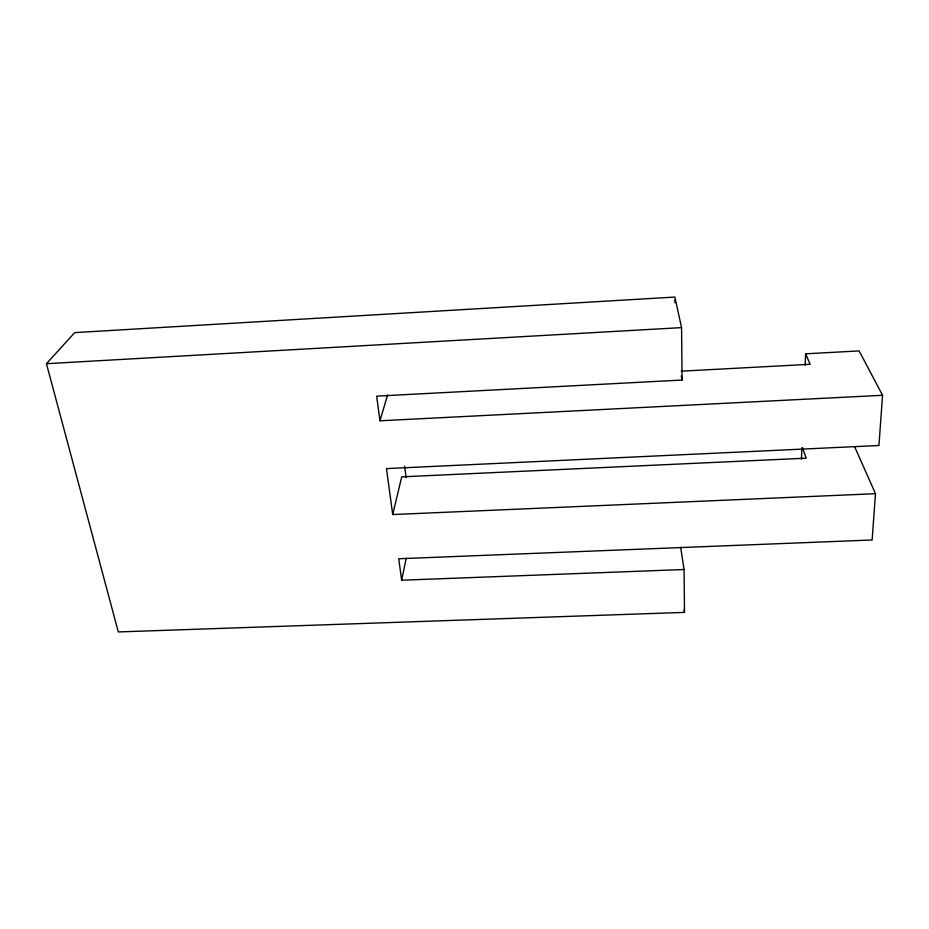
<?xml version="1.0" encoding="UTF-8"?>
<svg xmlns="http://www.w3.org/2000/svg" width="929" height="929" viewBox="0 0 929 929"><rect width="100%" height="100%" fill="white"/><g stroke="black" fill="none" stroke-linecap="round" stroke-linejoin="round"><path stroke-width="1.39" d="M801.46 459.123L801.901 447.836M805.176 365.248L805.629 353.81L859.116 350.907L882.55 395.289L878.939 445.514L386.476 468.599L392.723 514.55L875.478 493.694L872.145 539.981L398.727 558.747L401.642 580.219L684.069 569.512L684.51 612.385L118.32 631.941L46.45 363.703L74.703 332.617L674.884 297.059L681.561 327.612L682.107 380.042L376.64 396.149L379.984 420.791L882.55 395.289M401.642 580.219L406.228 558.132M392.723 514.55L401.711 476.844L806.221 458.171L802.435 447.732M379.984 420.791L387.602 394.906M46.45 363.703L681.561 327.612M681.201 371.182L810.134 364.284L805.629 353.81M854.587 446.617L875.478 493.694M681.282 375.931L682.107 380.042M680.655 547.262L684.069 569.512M684.104 609.598L684.51 612.385M404.638 466.114L406.101 477.576M674.918 299.916L674.953 302.784"/></g></svg>
